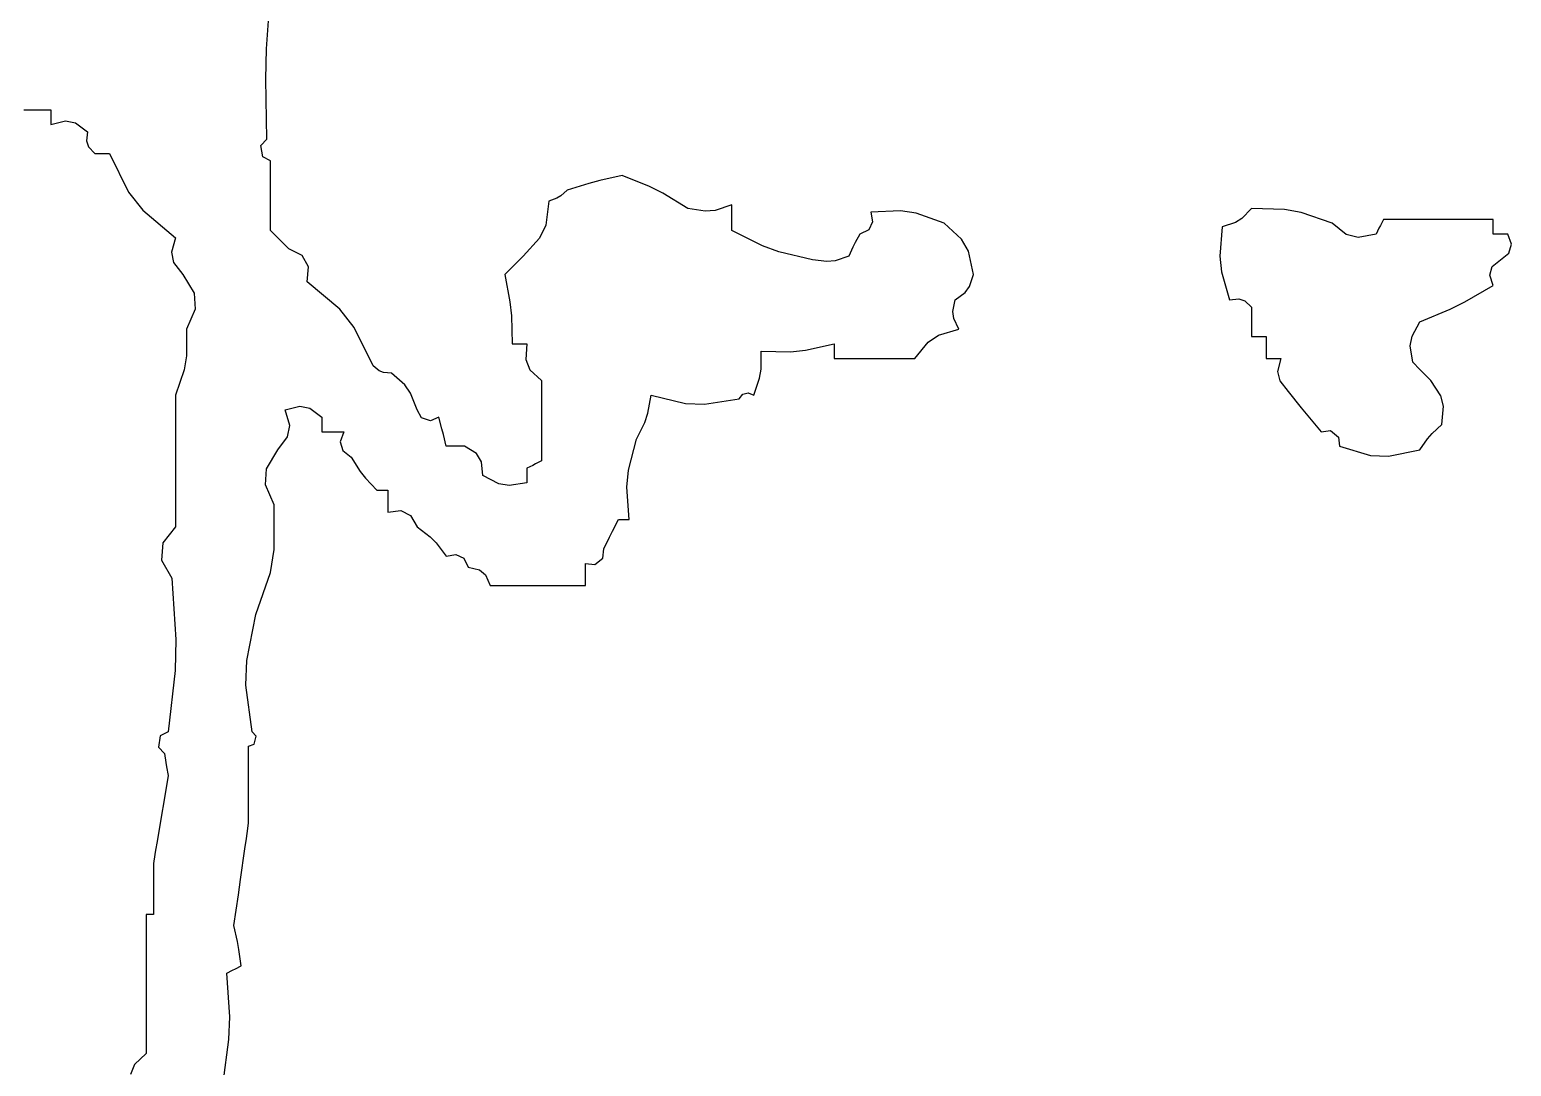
# Model space of a CAD drawing. Extents: x -737978 to 768813, y -372247 to 1140308.
# Drawn here: x -669002.5 to -668874.8, y -338184.5 to -338095.1 of the extents above; entities that cross this region are included whole.
import ezdxf

# ---------------------------------------------------------------- set-up
doc = ezdxf.new("R2010")
doc.units = 0
doc.header["$LTSCALE"] = 1000
doc.header["$MEASUREMENT"] = 0
doc.layers.get('0').update_dxf_attribs({"linetype": 'CONTINUOUS'})

# ---------------------------------------------------------------- blocks, each defined once
blk = doc.blocks.new('黄履优')
for p, q in [((0.929155, 0.560923), (0.926865, 0.56012)), ((0.926865, 0.56012), (0.926865, 0.558786)), ((0.931179, 0.560344), (0.929155, 0.560923)), ((0.932699, 0.558453), (0.931179, 0.560344)), ((0.924864, 0.556786), (0.923531, 0.556786)), ((0.923531, 0.556786), (0.923531, 0.546783)), ((0.925531, 0.556786), (0.924864, 0.556786)), ((0.926865, 0.556786), (0.925531, 0.556786)), ((0.926865, 0.558786), (0.926865, 0.558119)), ((0.926865, 0.558119), (0.926865, 0.556786)), ((0.93422, 0.556561), (0.932699, 0.558453)), ((0.938534, 0.556786), (0.936243, 0.555983)), ((0.94227, 0.550334), (0.938534, 0.556786)), ((0.936243, 0.555983), (0.93422, 0.556561)), ((0.94395, 0.546975), (0.94227, 0.550334)), ((0.923531, 0.546783), (0.923531, 0.541782)), ((0.946869, 0.540115), (0.94395, 0.546975)), ((0.963673, 0.544848), (0.960205, 0.542616)), ((0.966097, 0.545454), (0.963673, 0.544848)), ((0.970207, 0.545116), (0.966097, 0.545454)), ((0.972287, 0.542853), (0.970207, 0.545116)), ((0.923531, 0.541782), (0.923531, 0.53178)), ((0.950134, 0.538316), (0.946869, 0.540115)), ((0.957705, 0.540115), (0.956038, 0.538448)), ((0.958538, 0.540949), (0.957705, 0.540115)), ((0.960205, 0.542616), (0.958538, 0.540949)), ((0.973487, 0.541824), (0.972287, 0.542853)), ((0.976042, 0.540115), (0.973487, 0.541824)), ((0.977479, 0.532915), (0.976042, 0.540115)), ((0.952349, 0.537914), (0.950134, 0.538316)), ((0.956038, 0.538448), (0.952349, 0.537914)), ((0.923531, 0.53178), (0.924864, 0.531113)), ((0.924864, 0.531113), (0.925531, 0.53078)), ((0.925531, 0.53078), (0.926865, 0.530113)), ((0.926865, 0.530113), (0.927626, 0.52606)), ((0.977293, 0.528819), (0.977479, 0.532915)), ((0.975208, 0.521778), (0.977293, 0.528819)), ((0.926943, 0.523329), (0.924364, 0.520111)), ((0.927626, 0.52606), (0.926943, 0.523329)), ((0.924364, 0.520111), (0.921949, 0.513058)), ((0.971623, 0.519731), (0.973085, 0.521558)), ((0.971874, 0.517611), (0.971623, 0.519731)), ((0.973085, 0.521558), (0.975208, 0.521778)), ((0.968237, 0.514574), (0.971874, 0.517611)), ((0.921949, 0.513058), (0.921252, 0.509226)), ((0.962706, 0.510109), (0.966403, 0.513073)), ((0.966403, 0.513073), (0.968237, 0.514574)), ((0.960322, 0.508168), (0.962706, 0.510109)), ((0.921252, 0.509226), (0.92103, 0.501774)), ((0.955204, 0.507108), (0.955204, 0.508442)), ((0.955204, 0.508442), (0.958185, 0.507693)), ((0.955204, 0.506442), (0.955204, 0.507108)), ((0.955204, 0.505108), (0.955204, 0.506442)), ((0.958185, 0.507693), (0.960322, 0.508168)), ((0.950203, 0.503774), (0.950203, 0.505108)), ((0.950203, 0.505108), (0.952203, 0.505108)), ((0.950203, 0.503107), (0.950203, 0.503774)), ((0.950203, 0.501774), (0.950203, 0.503107)), ((0.952203, 0.505108), (0.953204, 0.505108)), ((0.953204, 0.505108), (0.955204, 0.505108)), ((0.92103, 0.501774), (0.923283, 0.499579)), ((0.923283, 0.499579), (0.924212, 0.498093)), ((0.94163, 0.498868), (0.942087, 0.500241)), ((0.942087, 0.500241), (0.943535, 0.501774)), ((0.943535, 0.501774), (0.946202, 0.501774)), ((0.946202, 0.501774), (0.947536, 0.501774)), ((0.947536, 0.501774), (0.950203, 0.501774)), ((0.924212, 0.498093), (0.925198, 0.495106)), ((0.935426, 0.494927), (0.941868, 0.496773)), ((0.941868, 0.496773), (0.94163, 0.498868)), ((0.925198, 0.495106), (0.931878, 0.494572)), ((0.931878, 0.494572), (0.935426, 0.494927)), ((0.927974, 0.435742), (0.924364, 0.431759)), ((0.930769, 0.437339), (0.927974, 0.435742)), ((0.936033, 0.438427), (0.930769, 0.437339)), ((0.938763, 0.437546), (0.936033, 0.438427)), ((0.94015, 0.436556), (0.938763, 0.437546)), ((0.941868, 0.434259), (0.94015, 0.436556)), ((0.944509, 0.433758), (0.941868, 0.434259)), ((0.9461, 0.433957), (0.944509, 0.433758)), ((0.948536, 0.435093), (0.9461, 0.433957)), ((0.949863, 0.430471), (0.948536, 0.435093)), ((0.924364, 0.431759), (0.92208, 0.425415)), ((0.951449, 0.428094), (0.949863, 0.430471)), ((0.92208, 0.425415), (0.921542, 0.421824)), ((0.955204, 0.425091), (0.951449, 0.428094)), ((0.921542, 0.421824), (0.921864, 0.415089)), ((0.955204, 0.417756), (0.955204, 0.425091)), ((0.921864, 0.415089), (0.924067, 0.415471)), ((0.924067, 0.415471), (0.925849, 0.414581)), ((0.955204, 0.414088), (0.955204, 0.417756)), ((0.925849, 0.414581), (0.926865, 0.412588)), ((0.926865, 0.412588), (0.928803, 0.411471)), ((0.955204, 0.406754), (0.955204, 0.414088)), ((0.928803, 0.411471), (0.92981, 0.410968)), ((0.92981, 0.410968), (0.931866, 0.410088)), ((0.931866, 0.410088), (0.932939, 0.406913)), ((0.933122, 0.405076), (0.932699, 0.401753)), ((0.932939, 0.406913), (0.933122, 0.405076)), ((0.953328, 0.400213), (0.95187, 0.406754)), ((0.95187, 0.406754), (0.953204, 0.406754)), ((0.953204, 0.406754), (0.95387, 0.406754)), ((0.95387, 0.406754), (0.955204, 0.406754)), ((0.932699, 0.401753), (0.930918, 0.394154)), ((0.953671, 0.396783), (0.953328, 0.400213)), ((0.953537, 0.390083), (0.953671, 0.396783)), ((0.930918, 0.394154), (0.929547, 0.390383)), ((0.929547, 0.390383), (0.926031, 0.383415)), ((0.957593, 0.390079), (0.953537, 0.390083)), ((0.959701, 0.389728), (0.957593, 0.390079)), ((0.963539, 0.388416), (0.959701, 0.389728)), ((0.963016, 0.387145), (0.963539, 0.388416)), ((0.963313, 0.385958), (0.963016, 0.387145)), ((0.964373, 0.385082), (0.963313, 0.385958)), ((0.965614, 0.37717), (0.964373, 0.385082)), ((0.92253, 0.383415), (0.920197, 0.383415)), ((0.920197, 0.383415), (0.921482, 0.379612)), ((0.923697, 0.383415), (0.92253, 0.383415)), ((0.926031, 0.383415), (0.923697, 0.383415)), ((0.921482, 0.379612), (0.921668, 0.377377)), ((0.921668, 0.377377), (0.92103, 0.373413)), ((0.965434, 0.372859), (0.965614, 0.37717)), ((0.92103, 0.373413), (0.917508, 0.367702)), ((0.963539, 0.365078), (0.965434, 0.372859)), ((0.915984, 0.364654), (0.913529, 0.35841)), ((0.917508, 0.367702), (0.915984, 0.364654)), ((0.967683, 0.364297), (0.963539, 0.365078)), ((0.969757, 0.363605), (0.967683, 0.364297)), ((0.973541, 0.361744), (0.969757, 0.363605)), ((0.980663, 0.359864), (0.973541, 0.361744)), ((0.913529, 0.35841), (0.914645, 0.353356)), ((0.984535, 0.359512), (0.980663, 0.359864)), ((0.991879, 0.360077), (0.984535, 0.359512)), ((0.991879, 0.359077), (0.991879, 0.360077)), ((0.991879, 0.358577), (0.991879, 0.359077)), ((0.991879, 0.357576), (0.991879, 0.358577)), ((0.994546, 0.356243), (0.991879, 0.357576)), ((0.995879, 0.355576), (0.994546, 0.356243)), ((0.998547, 0.354242), (0.995879, 0.355576)), ((0.914645, 0.353356), (0.915315, 0.350846)), ((1.00067, 0.354022), (0.998547, 0.354242)), ((1.002132, 0.352195), (1.00067, 0.354022)), ((1.001881, 0.350075), (1.002132, 0.352195)), ((0.915315, 0.350846), (0.916863, 0.345907)), ((1.003881, 0.350075), (1.001881, 0.350075)), ((1.004881, 0.350075), (1.003881, 0.350075)), ((1.006882, 0.350075), (1.004881, 0.350075)), ((1.006882, 0.341406), (1.006882, 0.350075)), ((0.916863, 0.345907), (0.918143, 0.344445)), ((0.918143, 0.344445), (0.918675, 0.343558)), ((0.918675, 0.343558), (0.919363, 0.34174)), ((0.919363, 0.34174), (0.924837, 0.34104)), ((0.924837, 0.34104), (0.927813, 0.339651)), ((1.006882, 0.337072), (1.006882, 0.341406)), ((0.927813, 0.339651), (0.931866, 0.335905)), ((0.955455, 0.336533), (0.957751, 0.337451)), ((0.957751, 0.337451), (0.960205, 0.340073)), ((0.960205, 0.340073), (0.96754, 0.340073)), ((0.96754, 0.340073), (0.971208, 0.340073)), ((0.971208, 0.340073), (0.978542, 0.340073)), ((0.978542, 0.340073), (0.979209, 0.338739)), ((0.979209, 0.338739), (0.979543, 0.338072)), ((0.979543, 0.338072), (0.980209, 0.336739)), ((0.931866, 0.335905), (0.933533, 0.334238)), ((0.933533, 0.334238), (0.934366, 0.333405)), ((0.95187, 0.335405), (0.95187, 0.336739)), ((0.95187, 0.336739), (0.955455, 0.336533)), ((0.95187, 0.334738), (0.95187, 0.335405)), ((0.95187, 0.333405), (0.95187, 0.334738)), ((0.980209, 0.336739), (0.981543, 0.336739)), ((0.981543, 0.336739), (0.98221, 0.336739)), ((0.98221, 0.336739), (0.983543, 0.336739)), ((0.983543, 0.336739), (0.984161, 0.33273)), ((1.006882, 0.328404), (1.006882, 0.337072)), ((0.934366, 0.333405), (0.936033, 0.331738)), ((0.936033, 0.331738), (0.942297, 0.332892)), ((0.942297, 0.332892), (0.945503, 0.33323)), ((0.945503, 0.33323), (0.95187, 0.333405)), ((0.984161, 0.33273), (0.983761, 0.330328)), ((0.983761, 0.330328), (0.981876, 0.326736)), ((1.00333, 0.325933), (1.004504, 0.327342)), ((1.004504, 0.327342), (1.006882, 0.328404)), ((0.976835, 0.325261), (0.975208, 0.322569)), ((0.978744, 0.326454), (0.976835, 0.325261)), ((0.981876, 0.326736), (0.978744, 0.326454)), ((1.002714, 0.323402), (1.00333, 0.325933)), ((0.975208, 0.322569), (0.975208, 0.320902)), ((0.975208, 0.320902), (0.975208, 0.320068)), ((0.999831, 0.320605), (1.000722, 0.322386)), ((1.000214, 0.318401), (0.999831, 0.320605)), ((1.000722, 0.322386), (1.002714, 0.323402)), ((0.971208, 0.317401), (0.96854, 0.316734)), ((0.972541, 0.317735), (0.971208, 0.317401)), ((0.975208, 0.318401), (0.972541, 0.317735)), ((0.975208, 0.320068), (0.975208, 0.318401)), ((0.997206, 0.316125), (1.000214, 0.318401)), ((0.96854, 0.316734), (0.969416, 0.314816)), ((0.969416, 0.314816), (0.968725, 0.312742)), ((0.993546, 0.311733), (0.995822, 0.314741)), ((0.995822, 0.314741), (0.997206, 0.316125)), ((0.966873, 0.311733), (0.963079, 0.310261)), ((0.968725, 0.312742), (0.966873, 0.311733)), ((0.990939, 0.310285), (0.993546, 0.311733)), ((0.96122, 0.30896), (0.958538, 0.305899)), ((0.963079, 0.310261), (0.96122, 0.30896)), ((0.989806, 0.30802), (0.990939, 0.310285)), ((0.990212, 0.305065), (0.989806, 0.30802)), ((0.958422, 0.304107), (0.958023, 0.303108)), ((0.958538, 0.305899), (0.958422, 0.304107)), ((0.985211, 0.304065), (0.985211, 0.305065)), ((0.985211, 0.305065), (0.987211, 0.305065)), ((0.985211, 0.303565), (0.985211, 0.304065)), ((0.987211, 0.305065), (0.988211, 0.305065)), ((0.988211, 0.305065), (0.990212, 0.305065)), ((0.956871, 0.301731), (0.948129, 0.297443)), ((0.958023, 0.303108), (0.956871, 0.301731)), ((0.982437, 0.299965), (0.985211, 0.302565)), ((0.985211, 0.302565), (0.985211, 0.303565)), ((0.948129, 0.297443), (0.943964, 0.294183)), ((0.977709, 0.29673), (0.980911, 0.298778)), ((0.980911, 0.298778), (0.982437, 0.299965)), ((0.943964, 0.294183), (0.9377, 0.286728)), ((0.971874, 0.293063), (0.971874, 0.295063)), ((0.971874, 0.295063), (0.974165, 0.29426)), ((0.974165, 0.29426), (0.976188, 0.294838)), ((0.976188, 0.294838), (0.977709, 0.29673)), ((0.971874, 0.292062), (0.971874, 0.293063)), ((0.971874, 0.290062), (0.971874, 0.292062)), ((0.934279, 0.287008), (0.931769, 0.285613)), ((0.9377, 0.286728), (0.934279, 0.287008)), ((0.966091, 0.285036), (0.966546, 0.287308)), ((0.966546, 0.287308), (0.96854, 0.290062)), ((0.96854, 0.290062), (0.969874, 0.290062)), ((0.969874, 0.290062), (0.970541, 0.290062)), ((0.970541, 0.290062), (0.971874, 0.290062)), ((0.931769, 0.285613), (0.930199, 0.28256)), ((0.966873, 0.281727), (0.966091, 0.285036)), ((0.927698, 0.28006), (0.926031, 0.278393)), ((0.928532, 0.280893), (0.927698, 0.28006)), ((0.930199, 0.28256), (0.928532, 0.280893)), ((0.97046, 0.282742), (0.966873, 0.281727)), ((0.973042, 0.282273), (0.97046, 0.282742)), ((0.976042, 0.28006), (0.973042, 0.282273)), ((0.980333, 0.277471), (0.976042, 0.28006)), ((0.88466, 0.277441), (0.871019, 0.278393)), ((0.891523, 0.277273), (0.88466, 0.277441)), ((0.905193, 0.277559), (0.891523, 0.277273)), ((0.906678, 0.276178), (0.905193, 0.277559)), ((0.910194, 0.278393), (0.909238, 0.276605)), ((0.916529, 0.278393), (0.910194, 0.278393)), ((0.919697, 0.278393), (0.916529, 0.278393)), ((0.926031, 0.278393), (0.919697, 0.278393)), ((0.983947, 0.27723), (0.980333, 0.277471)), ((0.988545, 0.279226), (0.983947, 0.27723)), ((0.998685, 0.279214), (0.988545, 0.279226)), ((1.003954, 0.278335), (0.998685, 0.279214)), ((1.01355, 0.275059), (1.003954, 0.278335)), ((0.909238, 0.276605), (0.906678, 0.276178)), ((1.024014, 0.272953), (1.01355, 0.275059)), ((1.040222, 0.274225), (1.029647, 0.272777)), ((1.04125, 0.275138), (1.040222, 0.274225)), ((1.043079, 0.274681), (1.04125, 0.275138)), ((1.043556, 0.273392), (1.043079, 0.274681)), ((1.050558, 0.273392), (1.043556, 0.273392)), ((1.054059, 0.273392), (1.050558, 0.273392)), ((1.06106, 0.273392), (1.054059, 0.273392)), ((1.063394, 0.273058), (1.06106, 0.273392)), ((1.029647, 0.272777), (1.024014, 0.272953)), ((1.064561, 0.272892), (1.063394, 0.273058)), ((1.066895, 0.272558), (1.064561, 0.272892)), ((1.073896, 0.271558), (1.066895, 0.272558)), ((1.077397, 0.271058), (1.073896, 0.271558)), ((1.084398, 0.270058), (1.077397, 0.271058)), ((1.088044, 0.270836), (1.084398, 0.270058)), ((1.089881, 0.27117), (1.088044, 0.270836)), ((1.093567, 0.271725), (1.089881, 0.27117)), ((1.094234, 0.270391), (1.093567, 0.271725)), ((1.094567, 0.269724), (1.094234, 0.270391)), ((1.095234, 0.268391), (1.094567, 0.269724)), ((1.105217, 0.26909), (1.095234, 0.268391)), ((1.110325, 0.26892), (1.105217, 0.26909)), ((1.120239, 0.267557), (1.110325, 0.26892)), ((0.936033, 0.258389), (0.940325, 0.260978)), ((0.940325, 0.260978), (0.943939, 0.261219)), ((0.943939, 0.261219), (0.948536, 0.259222)), ((0.921434, 0.249266), (0.927698, 0.256722)), ((0.927698, 0.256722), (0.930975, 0.255813)), ((0.933358, 0.25629), (0.936033, 0.258389)), ((0.948536, 0.259222), (0.95462, 0.259215)), ((0.95462, 0.259215), (0.957782, 0.258688)), ((0.957782, 0.258688), (0.963539, 0.256722)), ((0.963539, 0.256722), (0.975542, 0.256722)), ((0.975542, 0.256722), (0.981543, 0.256722)), ((0.981543, 0.256722), (0.993546, 0.256722)), ((0.993546, 0.256722), (0.99722, 0.253824)), ((1.005215, 0.255888), (1.019191, 0.256812)), ((1.019191, 0.256812), (1.026306, 0.256643)), ((1.026306, 0.256643), (1.040222, 0.255054)), ((0.930975, 0.255813), (0.933358, 0.25629)), ((0.99722, 0.253824), (1.001166, 0.253542)), ((1.001166, 0.253542), (1.005215, 0.255888)), ((1.040222, 0.255054), (1.041179, 0.253266)), ((1.041179, 0.253266), (1.043738, 0.25284)), ((1.043738, 0.25284), (1.045223, 0.254221)), ((1.045223, 0.254221), (1.047224, 0.254554)), ((1.047224, 0.254554), (1.048224, 0.254721)), ((1.048224, 0.254721), (1.050224, 0.255054)), ((1.050224, 0.255054), (1.056226, 0.254054)), ((1.056226, 0.254054), (1.059226, 0.253554)), ((1.059226, 0.253554), (1.065228, 0.252554)), ((1.065228, 0.252554), (1.067228, 0.252221)), ((1.067228, 0.252221), (1.068228, 0.252054)), ((1.068228, 0.252054), (1.070229, 0.25172)), ((1.070229, 0.25172), (1.074896, 0.25172)), ((1.074896, 0.25172), (1.07723, 0.25172)), ((1.07723, 0.25172), (1.081898, 0.25172)), ((1.081898, 0.25172), (1.081898, 0.251054)), ((1.081898, 0.251054), (1.081898, 0.25072)), ((1.081898, 0.25072), (1.081898, 0.250053)), ((1.081898, 0.250053), (1.094567, 0.250053)), ((1.094567, 0.250053), (1.100902, 0.250053)), ((1.100902, 0.250053), (1.113571, 0.250053)), ((1.113571, 0.250053), (1.116025, 0.247432)), ((0.91727, 0.246007), (0.921434, 0.249266)), ((1.116025, 0.247432), (1.118321, 0.246513)), ((0.908527, 0.241718), (0.91727, 0.246007)), ((0.908527, 0.240385), (0.908527, 0.241718)), ((0.908527, 0.239718), (0.908527, 0.240385)), ((0.908527, 0.238384), (0.908527, 0.239718)), ((0.901532, 0.233964), (0.903526, 0.236717)), ((0.903526, 0.236717), (0.905622, 0.236479)), ((0.905622, 0.236479), (0.906994, 0.236937)), ((0.906994, 0.236937), (0.908527, 0.238384)), ((0.901077, 0.231691), (0.901532, 0.233964)), ((0.901859, 0.228382), (0.901077, 0.231691)), ((0.898575, 0.222235), (0.898525, 0.228382)), ((0.898525, 0.228382), (0.899859, 0.228382)), ((0.899859, 0.228382), (0.900526, 0.228382)), ((0.900526, 0.228382), (0.901859, 0.228382))]:
    blk.add_line(p, q)
blk = doc.blocks.new('TQ1')
at = {"xscale": 1056, "yscale": 1056, "zscale": 1056}
blk.add_blockref('黄履优', (-45670.41, -405422.44), dxfattribs=at)

msp = doc.modelspace()

# ---------------------------------------------------------------- block references
at = {"xscale": 0.3583835528172438, "yscale": 0.3583835528172438, "zscale": 0.3583835528172438, "rotation": 270}
msp.add_blockref('TQ1', (-523790.31, -354129.52), dxfattribs=at)

doc.saveas('drawing.dxf')
